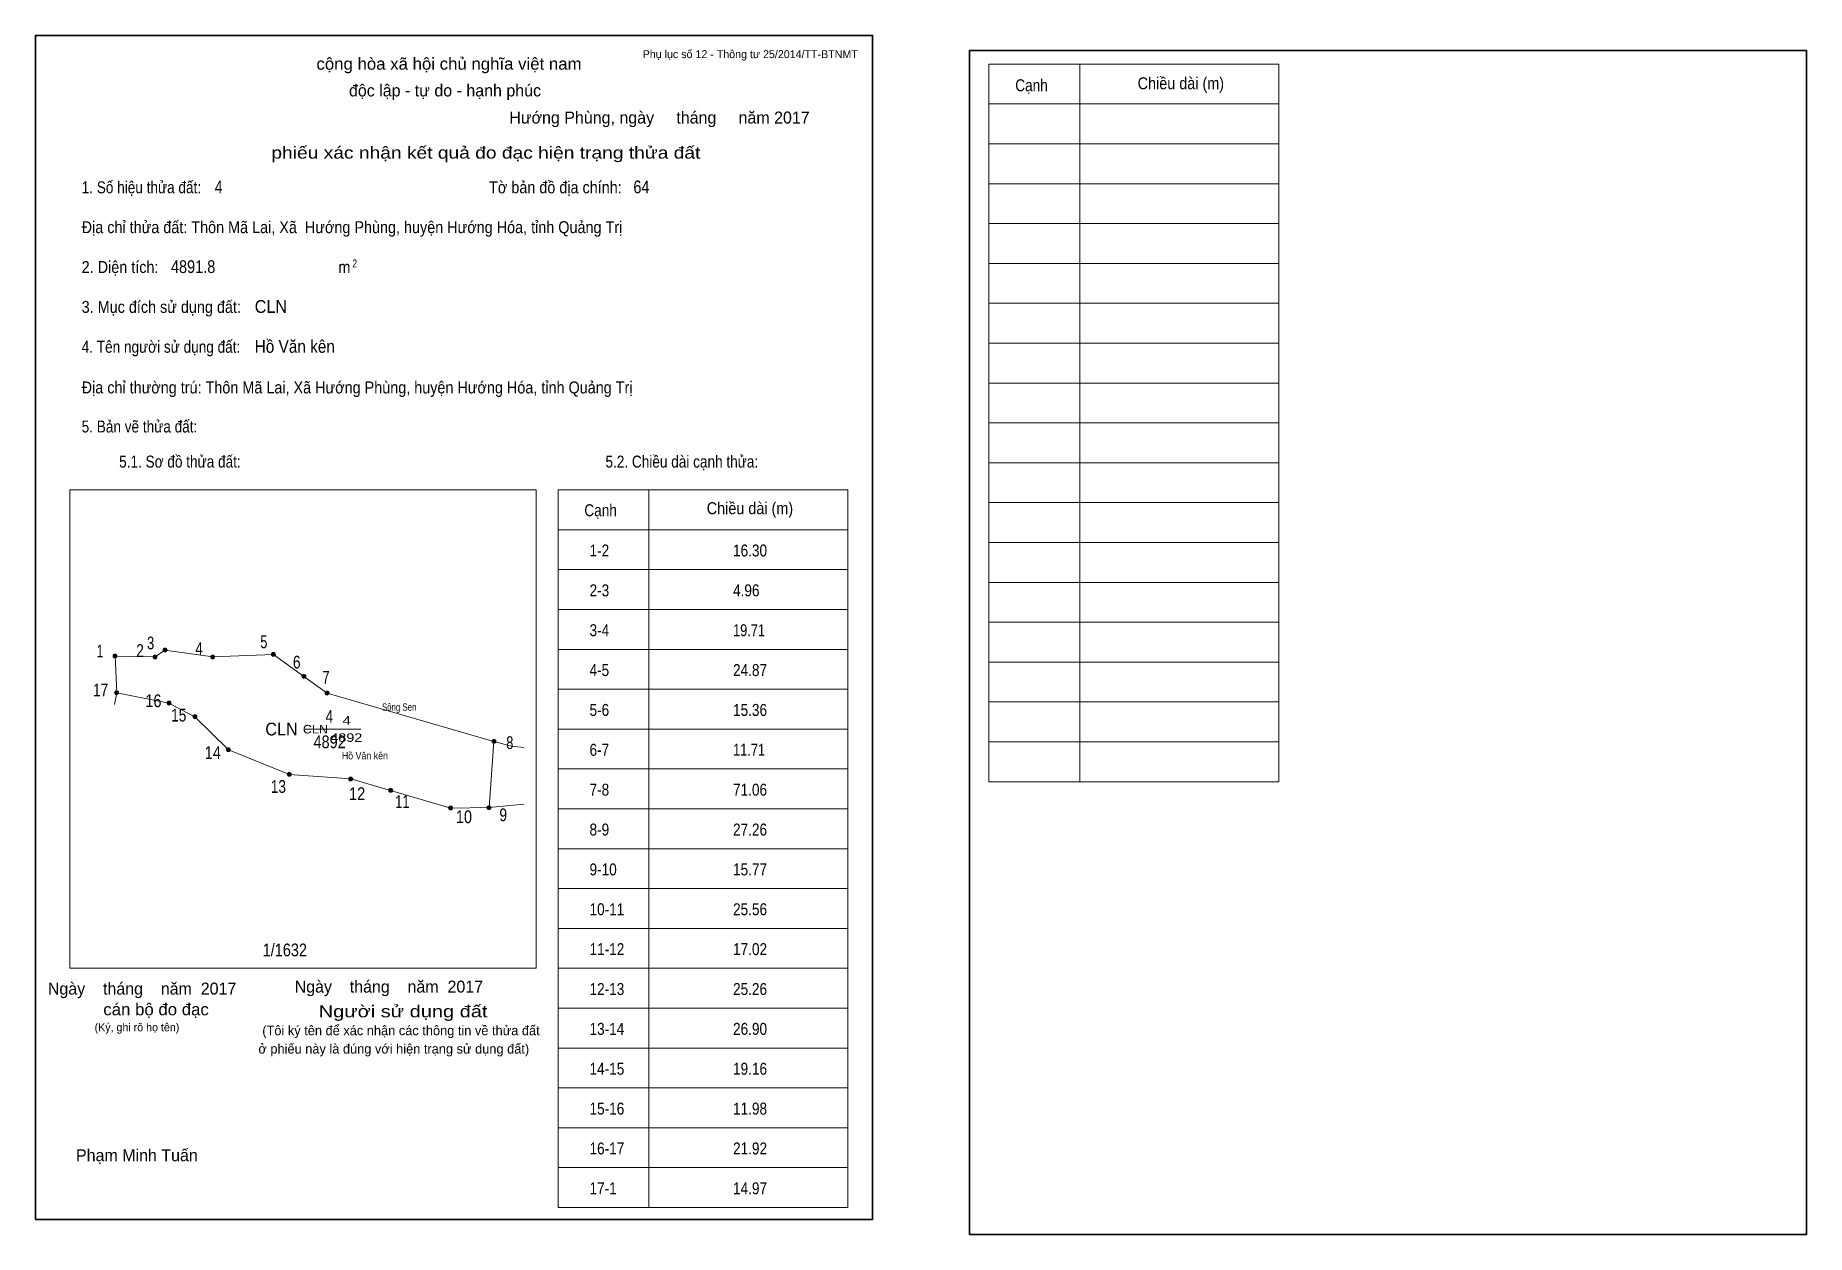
# Model space of a CAD drawing. Header units: centimetres. Extents: x 0 to 44.4, y -0.4 to 29.7.
import ezdxf
from ezdxf.enums import TextEntityAlignment as Align

# ---------------------------------------------------------------- set-up
doc = ezdxf.new("R2010")
doc.units = ezdxf.units.CM
doc.header["$LTSCALE"] = 0.12
for name, color, linetype in [('2', 7, 'Continuous'), ('3', 7, 'Continuous'), ('30', 7, 'Continuous'), ('34', 7, 'Continuous'), ('4', 7, 'Continuous'), ('5', 7, 'Continuous')]:
    doc.layers.add(name, color=color, linetype=linetype)
for name, color, linetype, lineweight in [('32', 7, 'Continuous', 13), ('33', 7, 'Continuous', 13), ('6', 7, 'Continuous', 13), ('63', 7, 'Continuous', 13), ('7', 7, 'Continuous', 13)]:
    doc.layers.add(name, color=color, linetype=linetype, lineweight=lineweight)

msp = doc.modelspace()

# ---------------------------------------------------------------- hatches: boundary and pattern name
at = {"layer": '32'}
for points in [[(3.3018, 14.282, 1), (3.2018, 14.282, 1)], [(6.0204, 14.1735, 1), (5.9204, 14.1735, 1)], [(2.0503, 14.1325, 1), (1.9503, 14.1325, 1)], [(3.0493, 14.1122, 1), (2.9493, 14.1122, 1)], [(4.4975, 14.111, 1), (4.3975, 14.111, 1)], [(6.7841, 13.6226, 1), (6.6841, 13.6226, 1)], [(2.0852, 13.2156, 1), (1.9852, 13.2156, 1)], [(3.4023, 12.9502, 1), (3.3023, 12.9502, 1)], [(7.3663, 13.2027, 1), (7.2663, 13.2027, 1)], [(4.0525, 12.6089, 1), (3.9525, 12.6089, 1)], [(11.5503, 11.9936, 1), (11.4503, 11.9936, 1)], [(4.8903, 11.7864, 1), (4.7903, 11.7864, 1)], [(6.4163, 11.1619, 1), (6.3163, 11.1619, 1)], [(7.9602, 11.0491, 1), (7.8602, 11.0491, 1)], [(8.9634, 10.7636, 1), (8.8634, 10.7636, 1)], [(10.4649, 10.318, 1), (10.3649, 10.318, 1)], [(11.4314, 10.3272, 1), (11.3314, 10.3272, 1)]]:
    msp.add_hatch(color=256, dxfattribs=at).paths.add_polyline_path(points)

# ---------------------------------------------------------------- linework, layer by layer
for centre in [(3.2518, 14.282), (5.9704, 14.1735), (2.0003, 14.1325), (2.9993, 14.1122), (4.4475, 14.111), (6.7341, 13.6226), (2.0352, 13.2156), (3.3523, 12.9502), (7.3163, 13.2027), (4.0025, 12.6089), (11.5003, 11.9936), (4.8403, 11.7864), (6.3663, 11.1619), (7.9102, 11.0491), (8.9134, 10.7636), (10.4149, 10.318), (11.3814, 10.3272)]:
    msp.add_circle(centre, 0.05, dxfattribs=at)
at = {"layer": '33'}
msp.add_line((6.74, 12.3), (8.02, 12.3), dxfattribs=at)
at = {"layer": '6'}
for p, q in [((1.98, 12.92), (2.04, 13.21)), ((11.5, 11.99), (11.38, 10.33)), ((11.38, 10.33), (12.25, 10.42))]:
    msp.add_line(p, q, dxfattribs=at)
for points in [[(2.04, 13.21), (2, 14.13), (3, 14.11), (3.25, 14.28)], [(6.73, 13.62), (5.97, 14.17), (4.45, 14.11), (3.25, 14.28)], [(11.5, 11.99), (7.32, 13.2), (6.73, 13.62)], [(2.04, 13.21), (3.35, 12.95), (4, 12.61), (4.84, 11.78), (6.37, 11.16), (7.91, 11.05), (8.91, 10.76), (10.42, 10.32), (11.38, 10.33)], [(11.5, 11.99), (11.94, 11.87), (12.25, 11.84)]]:
    msp.add_lwpolyline(points, dxfattribs=at)
at = {"layer": '63'}
for p, q in [((23.92, 28.98), (31.19, 28.98)), ((23.92, 10.98), (23.92, 28.98)), ((26.2, 10.98), (26.2, 28.98)), ((31.19, 10.98), (31.19, 28.98)), ((23.92, 27.98), (31.19, 27.98)), ((23.92, 26.98), (31.19, 26.98)), ((23.92, 25.98), (31.19, 25.98)), ((23.92, 24.98), (31.19, 24.98)), ((23.92, 23.98), (31.19, 23.98)), ((23.92, 22.98), (31.19, 22.98)), ((23.92, 21.98), (31.19, 21.98)), ((23.92, 20.98), (31.19, 20.98)), ((23.92, 19.98), (31.19, 19.98)), ((23.92, 18.98), (31.19, 18.98)), ((0.86, 18.3), (12.56, 18.3)), ((0.86, 6.3), (0.86, 18.3)), ((12.56, 6.3), (12.56, 18.3)), ((13.11, 18.3), (20.38, 18.3)), ((13.11, 0.3), (13.11, 18.3)), ((15.39, 0.3), (15.39, 18.3)), ((20.38, 0.3), (20.38, 18.3)), ((23.92, 17.98), (31.19, 17.98)), ((13.11, 17.3), (20.38, 17.3)), ((23.92, 16.98), (31.19, 16.98)), ((13.11, 16.3), (20.38, 16.3)), ((23.92, 15.98), (31.19, 15.98)), ((13.11, 15.3), (20.38, 15.3)), ((23.92, 14.98), (31.19, 14.98)), ((13.11, 14.3), (20.38, 14.3)), ((23.92, 13.98), (31.19, 13.98)), ((13.11, 13.3), (20.38, 13.3)), ((23.92, 12.98), (31.19, 12.98)), ((13.11, 12.3), (20.38, 12.3)), ((23.92, 11.98), (31.19, 11.98)), ((13.11, 11.3), (20.38, 11.3)), ((23.92, 10.98), (31.19, 10.98)), ((13.11, 10.3), (20.38, 10.3)), ((13.11, 9.3), (20.38, 9.3)), ((13.11, 8.3), (20.38, 8.3)), ((13.11, 7.3), (20.38, 7.3)), ((0.86, 6.3), (12.56, 6.3)), ((13.11, 6.3), (20.38, 6.3)), ((13.11, 5.3), (20.38, 5.3)), ((13.11, 4.3), (20.38, 4.3)), ((13.11, 3.3), (20.38, 3.3)), ((13.11, 2.3), (20.38, 2.3)), ((13.11, 1.3), (20.38, 1.3)), ((13.11, 0.3), (20.38, 0.3))]:
    msp.add_line(p, q, dxfattribs=at)
at = {"layer": '63', "lineweight": 35}
for points in [[(0, 0), (0, 29.7), (21, 29.7), (21, 0)], [(23.43, -0.38), (23.43, 29.32), (44.43, 29.32), (44.43, -0.38)]]:
    msp.add_lwpolyline(points, close=True, dxfattribs=at)
at = {"layer": '7'}
msp.add_line((7.43, 12.3), (8.16, 12.3), dxfattribs=at)

# ---------------------------------------------------------------- texts
at = {"layer": '2', "width": 0.9}
msp.add_text('Hồ Văn kên', height=0.1838, dxfattribs=at).set_placement((8.265, 11.54), align=Align.CENTER)
at = {"layer": '3', "width": 1.1}
msp.add_text('CLN', height=0.2145, dxfattribs=at).set_placement((7.34, 12.19), align=Align.RIGHT)
at = {"layer": '30'}
for s, height, width, p in [('1-2', 0.3, 0.85, (13.9, 16.63)), ('16.30', 0.3, 0.85, (17.5, 16.63)), ('2-3', 0.3, 0.85, (13.9, 15.63)), ('4.96', 0.3, 0.85, (17.5, 15.63)), ('3-4', 0.3, 0.85, (13.9, 14.63)), ('19.71', 0.3, 0.8, (17.5, 14.63)), ('4-5', 0.3, 0.85, (13.9, 13.63)), ('24.87', 0.3, 0.85, (17.5, 13.63)), ('5-6', 0.3, 0.85, (13.9, 12.63)), ('15.36', 0.3, 0.85, (17.5, 12.63)), ('6-7', 0.3, 0.85, (13.9, 11.63)), ('11.71', 0.3, 0.8, (17.5, 11.63)), ('7-8', 0.3, 0.85, (13.9, 10.63)), ('71.06', 0.3, 0.85, (17.5, 10.63)), ('8-9', 0.3, 0.85, (13.9, 9.63)), ('27.26', 0.3, 0.85, (17.5, 9.63)), ('9-10', 0.3, 0.85, (13.9, 8.63)), ('15.77', 0.3, 0.85, (17.5, 8.63)), ('10-11', 0.3, 0.85, (13.9, 7.63)), ('25.56', 0.3, 0.85, (17.5, 7.63)), ('1/1632', 0.32, 0.85, (5.7, 6.6)), ('11-12', 0.3, 0.85, (13.9, 6.63)), ('17.02', 0.3, 0.85, (17.5, 6.63)), ('12-13', 0.3, 0.85, (13.9, 5.63)), ('25.26', 0.3, 0.85, (17.5, 5.63)), ('13-14', 0.3, 0.85, (13.9, 4.63)), ('26.90', 0.3, 0.85, (17.5, 4.63)), ('14-15', 0.3, 0.85, (13.9, 3.63)), ('19.16', 0.3, 0.85, (17.5, 3.63)), ('15-16', 0.3, 0.85, (13.9, 2.63)), ('11.98', 0.3, 0.85, (17.5, 2.63)), ('16-17', 0.3, 0.85, (13.9, 1.63)), ('21.92', 0.3, 0.85, (17.5, 1.63)), ('17-1', 0.3, 0.85, (13.9, 0.63)), ('14.97', 0.3, 0.85, (17.5, 0.63))]:
    msp.add_text(s, height=height, dxfattribs=dict(at, width=width)).set_placement(p)
at = {"layer": '32'}
for s, width, p in [('1', 0.65, (1.62, 14.1)), ('2', 0.8, (2.625, 14.11)), ('3', 0.75, (2.89, 14.3)), ('4', 0.8, (4.105, 14.16)), ('5', 0.75, (5.73, 14.33)), ('6', 0.8, (6.555, 13.82)), ('17', 0.8, (1.635, 13.12)), ('7', 0.75, (7.29, 13.44)), ('16', 0.85, (2.96, 12.85)), ('15', 0.8, (3.595, 12.49)), ('8', 0.75, (11.9, 11.8)), ('14', 0.85, (4.45, 11.55)), ('13', 0.8, (6.095, 10.7)), ('12', 0.85, (8.07, 10.52)), ('11', 0.75, (9.205, 10.32)), ('10', 0.85, (10.75, 9.94)), ('9', 0.8, (11.735, 9.99))]:
    msp.add_text(s, height=0.32, dxfattribs=dict(at, width=width)).set_placement(p, align=Align.CENTER)
at = {"layer": '33', "width": 0.95}
msp.add_text('CLN', height=0.32, dxfattribs=at).set_placement((6.58, 12.14), align=Align.RIGHT)
at = {"layer": '33'}
for s, width, p in [('4', 0.8, (7.375, 12.46)), ('4892', 0.85, (7.38, 11.82))]:
    msp.add_text(s, height=0.32, dxfattribs=dict(at, width=width)).set_placement(p, align=Align.CENTER)
at = {"layer": '34'}
for s, width, p in [('4', 0.8, (4.5, 25.74)), ('64', 0.85, (15, 25.74)), ('4891.8', 0.85, (3.4, 23.74)), ('CLN', 0.95, (5.5, 22.74)), ('Hồ Văn kên', 0.9, (5.5, 21.74))]:
    msp.add_text(s, height=0.32, dxfattribs=dict(at, width=width)).set_placement(p)
at = {"layer": '4', "width": 1.35}
msp.add_text('4', height=0.2145, dxfattribs=at).set_placement((7.81, 12.41), align=Align.CENTER)
at = {"layer": '5', "width": 1.25}
msp.add_text('4892', height=0.2145, dxfattribs=at).set_placement((7.8, 11.98), align=Align.CENTER)
at = {"layer": '6', "width": 0.8}
msp.add_text('Sông Sen', height=0.1838, dxfattribs=at).set_placement((9.125, 12.76), align=Align.CENTER)
at = {"layer": '63'}
for s, height, p in [('Phụ lục số 12 - Thông tư 25/2014/TT-BTNMT', 0.2, (20.63, 29.13)), ('Ngày    tháng    năm  2017', 0.3, (5.04, 5.64)), ('Ngày    tháng    năm  2017', 0.3, (11.23, 5.69)), ('(Ký, ghi rõ họ tên)', 0.2, (3.61, 4.72))]:
    msp.add_text(s, height=height, dxfattribs=at).set_placement(p, align=Align.RIGHT)
at = {"layer": '63', "width": 1.05}
msp.add_text('cộng hòa xã hội chủ nghĩa việt nam', height=0.3, dxfattribs=at).set_placement((10.375, 28.84), align=Align.CENTER)
at = {"layer": '63'}
for s, height, p in [('độc lập - tự do - hạnh phúc', 0.3, (10.275, 28.17)), ('Hướng Phùng, ngày     tháng     năm 2017', 0.3, (15.655, 27.49)), ('(Tôi ký tên để xác nhận các thông tin về thửa đất ', 0.24, (9.215, 4.62)), ('ở phiếu này là đúng với hiện trạng sử dụng đất)', 0.24, (8.99, 4.16)), ('Phạm Minh Tuấn', 0.3, (2.545, 1.46))]:
    msp.add_text(s, height=height, dxfattribs=at).set_placement(p, align=Align.CENTER)
for s, height, width, p in [('Cạnh', 0.3, 0.85, (24.58, 28.3)), ('Chiều dài (m)', 0.3, 0.9, (27.65, 28.35)), ('1. Số hiệu thửa đất:', 0.3, 0.85, (1.16, 25.74)), ('Tờ bản đồ địa chính:', 0.3, 0.9, (11.38, 25.74)), ('Địa chỉ thửa đất: Thôn Mã Lai, Xã  Hướng Phùng, huyện Hướng Hóa, tỉnh Quảng Trị', 0.3, 0.9, (1.16, 24.74)), ('2. Diện tích:', 0.3, 0.9, (1.16, 23.74)), ('2', 0.2, 0.8, (7.95, 23.88)), ('m', 0.3, 0.9, (7.6, 23.74)), ('3. Mục đích sử dụng đất:', 0.3, 0.9, (1.16, 22.74)), ('4. Tên người sử dụng đất:', 0.3, 0.85, (1.16, 21.74)), ('Địa chỉ thường trú: Thôn Mã Lai, Xã Hướng Phùng, huyện Hướng Hóa, tỉnh Quảng Trị', 0.3, 0.9, (1.16, 20.72)), ('5. Bản vẽ thửa đất:', 0.3, 0.85, (1.16, 19.74)), ('5.1. Sơ đồ thửa đất:', 0.3, 0.85, (2.1, 18.86)), ('5.2. Chiều dài cạnh thửa:', 0.3, 0.85, (14.3, 18.86)), ('Cạnh', 0.3, 0.85, (13.77, 17.64)), ('Chiều dài (m)', 0.3, 0.9, (16.84, 17.69))]:
    msp.add_text(s, height=height, dxfattribs=dict(at, width=width)).set_placement(p)
for s, width, p in [('phiếu xác nhận kết quả đo đạc hiện trạng thửa đất', 1.2, (16.68, 26.61)), ('cán bộ đo đạc', 1.05, (4.35, 5.12)), ('Người sử dụng đất', 1.25, (11.34, 5.07))]:
    msp.add_text(s, height=0.3, dxfattribs=dict(at, width=width)).set_placement(p, align=Align.RIGHT)

doc.saveas('drawing.dxf')
